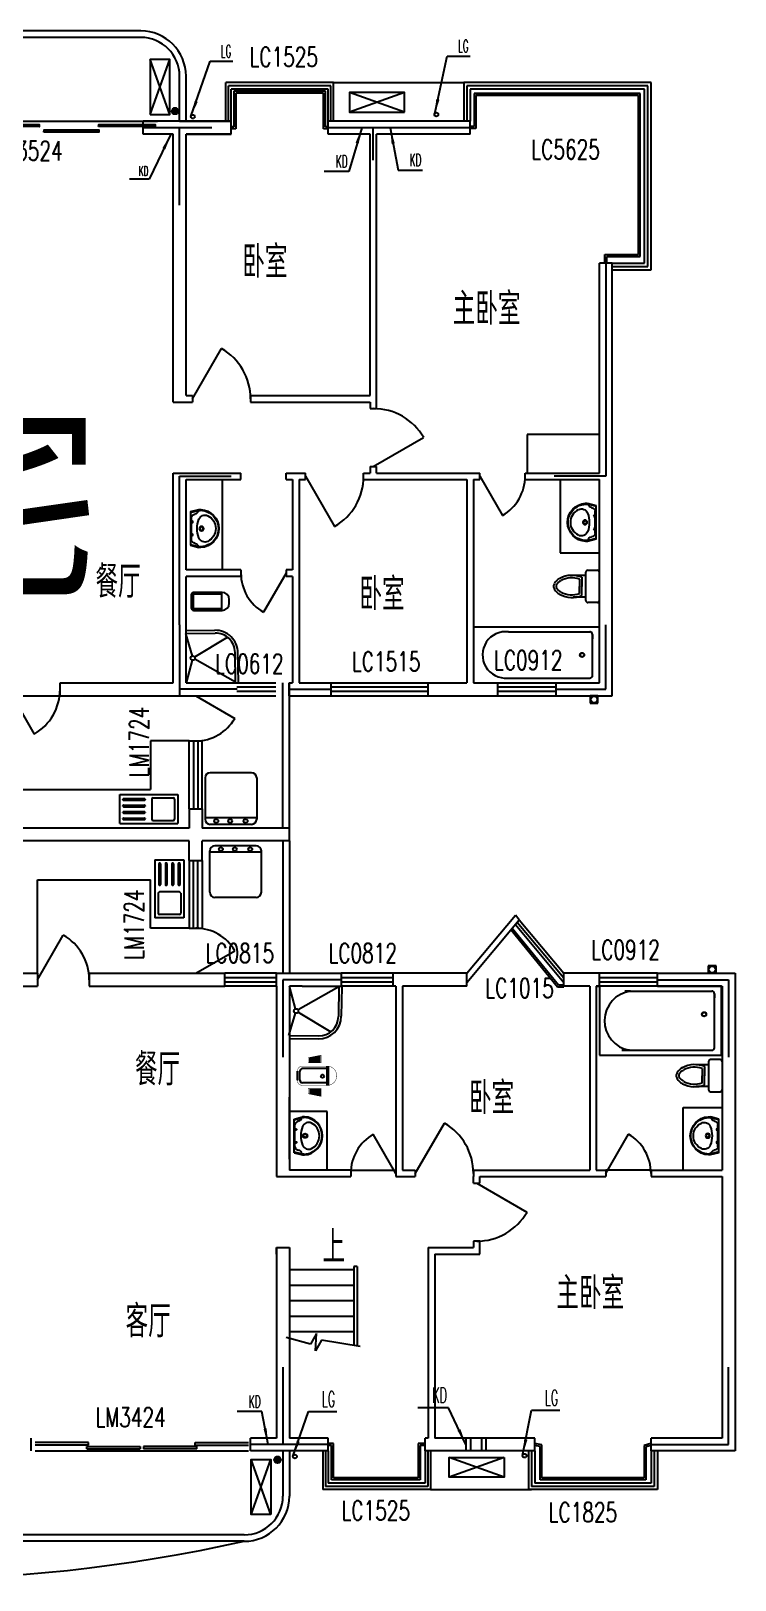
# Model space of a CAD drawing. Header units: millimetres. Extents: x 636 to 27396, y 101 to 24601.
# Drawn here: x 16496 to 27396, y 301 to 24301 of the extents above; entities that cross this region are included whole.
import ezdxf
from ezdxf.enums import TextEntityAlignment as Align

# ---------------------------------------------------------------- set-up
doc = ezdxf.new("R2010")
doc.units = ezdxf.units.MM
for name, color, linetype in [('CC', 3, 'Continuous'), ('COLUMN', 7, 'Continuous'), ('KW', 9, 'Continuous'), ('PUB_TEXT', 7, 'Continuous'), ('PUB_WINDW', 7, 'Continuous'), ('SB', 7, 'Continuous'), ('STAIR', 2, 'Continuous'), ('WALL', 255, 'Continuous'), ('WC', 4, 'Continuous'), ('WINDOW', 2, 'Continuous'), ('WINDOW_TEXT', 7, 'Continuous')]:
    doc.layers.add(name, color=color, linetype=linetype)
doc.styles.add('-宋体', font='SimSun.ttf', dxfattribs={"width": 0.8})
doc.styles.add('_HZTXT', font='txt', dxfattribs={"width": 0.8, "bigfont": 'HZTXT'})
doc.styles.add('_SIMPLEX', font='SIMPLEX', dxfattribs={"width": 0.8})
doc.styles.add('HZ', font='txt', dxfattribs={"width": 0.7, "height": 5, "bigfont": 'hztxt'})
doc.styles.add('SIMPLEX', font='SIMPLEX.SHX')

# ---------------------------------------------------------------- blocks, each defined once
blk = doc.blocks.new('BL_935')
at = {"color": 7}
for p, q in [((-263, 0), (-295, -133)), ((-251, 0), (-279, -125)), ((-263, 0), (257, 0)), ((246, 0), (279, -123)), ((257, 0), (291, -132)), ((-281, -146), (-282, -151)), ((-173, -14), (173, -14)), ((282, -149), (281, -154))]:
    blk.add_line(p, q, dxfattribs=at)
for centre, radius in [((-103, -29), 10), ((0, -172), 34.6), ((0, -172), 26.5), ((97, -29), 10)]:
    blk.add_circle(centre, radius, dxfattribs=at)
for centre, radius, start, end in [((-198, -157), 100, 166.5223, 183.0993), ((-1, -146), 296, 183.0993, 356.6626), ((-1, -153), 282, 179.6028, 359.8252), ((-181, -147), 100, 167.3558, 179.6028), ((-281, -65), 56.7, 273.3951, 353.0979), ((-157, -80), 68.7, 104.0504, 173.0979), ((-110, -226), 100, 110.6157, 206.5651), ((-1, -516), 410, 69.3843, 110.6157), ((108, -226), 100, 333.4349, 69.3843), ((148, -94), 84.1, 15.0007, 72.4152), ((298, -54), 71.1, 195.0007, 253.6679), ((182, -148), 100, 359.8252, 14.9476), ((195, -157), 100, 356.6626, 14.4987), ((-1, -172), 222, 206.5651, 333.4349)]:
    blk.add_arc(centre, radius, start, end, dxfattribs=at)
blk = doc.blocks.new('A$C2403669D')
for p, q in [((17560, 23700), (13760, 23700)), ((17560, 23600), (13760, 23600)), ((18007, 22408), (17706, 23258)), ((17706, 22408), (18007, 23258)), ((18160, 22300), (18160, 23000)), ((18260, 22300), (18260, 23000)), ((18877, 22300), (18877, 22899)), ((20543, 22899), (18877, 22899)), ((20502, 22849), (18918, 22849)), ((18918, 22300), (18918, 22849)), ((20502, 22300), (20502, 22849)), ((20543, 22300), (20543, 22899)), ((20543, 22899), (22560, 22899)), ((20460, 22799), (18960, 22799)), ((18960, 22300), (18960, 22799)), ((19000, 22767), (19000, 22215)), ((20420, 22767), (19000, 22767)), ((19030, 22737), (19030, 22185)), ((20390, 22737), (19030, 22737)), ((20390, 22185), (20390, 22737)), ((20420, 22215), (20420, 22767)), ((20460, 22300), (20460, 22799)), ((21643, 22744), (20792, 22444)), ((21643, 22444), (20792, 22744)), ((22719, 22731), (22719, 22219)), ((25293, 22731), (22719, 22731)), ((22749, 22701), (22749, 22189)), ((25263, 22701), (22749, 22701)), ((25263, 20236), (25263, 22701)), ((25293, 20206), (25293, 22731)), ((18138, 22466), (18039, 22466)), ((18137, 22447), (18040, 22447)), ((18132, 22484), (18046, 22484)), ((18128, 22428), (18049, 22428)), ((18112, 22503), (18065, 22503)), ((18095, 22409), (18082, 22409)), ((14220, 22300), (16020, 22300)), ((16020, 22300), (17820, 22300)), ((19000, 22215), (18959, 22215)), ((19030, 22185), (18959, 22185)), ((20460, 22185), (20390, 22185)), ((20460, 22215), (20420, 22215)), ((22719, 22219), (22660, 22219)), ((22749, 22189), (22660, 22189)), ((24745, 20236), (25263, 20236)), ((24745, 20100), (24745, 20236)), ((24775, 20206), (25293, 20206)), ((24775, 20100), (24775, 20206)), ((18360, 18000), (18810, 18779)), ((21160, 16950), (21939, 17400)), ((23544, 17450), (23544, 16850)), ((24660, 17450), (23544, 17450)), ((24660, 16850), (24660, 17450)), ((23544, 16850), (24660, 16850)), ((18826, 15350), (18826, 16750)), ((20110, 16800), (20560, 16020)), ((22810, 16800), (23160, 16193)), ((24055, 16750), (24055, 15615)), ((24055, 15615), (24660, 15615)), ((19810, 15300), (19460, 14693)), ((24450, 15265), (24254, 15265)), ((24350, 15207), (24350, 15095)), ((24390, 15235), (24390, 15095)), ((24450, 14875), (24450, 15315)), ((24480, 15345), (24630, 15345)), ((24660, 14875), (24660, 15315)), ((18340, 14962), (18340, 14763)), ((18370, 14962), (18370, 14763)), ((18819, 15002), (18380, 15002)), ((18809, 14972), (18380, 14972)), ((18809, 15002), (18809, 14723)), ((18929, 14833), (18929, 14892)), ((24450, 14925), (24254, 14925)), ((24350, 14983), (24350, 15095)), ((24390, 14955), (24390, 15095)), ((18380, 14753), (18809, 14753)), ((18380, 14723), (18819, 14723)), ((24630, 14845), (24480, 14845)), ((22710, 14466), (22710, 13600)), ((22710, 14466), (24660, 14466)), ((24660, 13600), (24660, 14466)), ((23255, 14390), (23288, 14390)), ((23288, 14390), (24513, 14390)), ((23969, 14390), (24513, 14390)), ((24553, 14350), (24553, 14339)), ((24553, 14350), (24553, 14284)), ((24553, 13719), (24553, 14341)), ((24554, 13706), (24554, 13782)), ((24554, 13714), (24554, 13729)), ((15510, 13500), (15910, 12807)), ((19049, 13600), (19649, 13600)), ((19649, 13533), (19049, 13533)), ((19649, 13466), (19049, 13466)), ((19760, 11350), (19760, 13500)), ((19860, 11350), (19860, 13600)), ((20503, 13600), (22003, 13600)), ((22003, 13533), (20503, 13533)), ((22003, 13466), (20503, 13466)), ((22710, 13600), (24660, 13600)), ((23085, 13600), (23985, 13600)), ((23985, 13533), (23085, 13533)), ((23985, 13466), (23085, 13466)), ((23239, 13674), (23258, 13674)), ((23258, 13674), (24470, 13674)), ((24470, 13674), (24514, 13674)), ((15510, 13400), (16310, 13400)), ((18410, 13400), (19016, 13050)), ((19049, 13400), (19649, 13400)), ((20503, 13400), (22003, 13400)), ((23085, 13400), (23985, 13400)), ((24516, 13400), (24516, 13283)), ((24638, 13400), (24516, 13400)), ((24516, 13283), (24638, 13283)), ((24638, 13283), (24638, 13400)), ((18310, 12700), (17710, 12700)), ((17710, 12700), (17710, 11950)), ((18310, 11650), (18310, 12700)), ((18377, 12700), (18377, 11650)), ((18443, 12700), (18443, 11650)), ((18510, 11650), (18510, 12700)), ((15360, 11950), (17710, 11950)), ((19760, 11150), (19760, 9100)), ((19860, 11150), (19860, 9100)), ((18310, 10850), (18310, 9800)), ((18377, 9800), (18377, 10850)), ((18443, 9800), (18443, 10850)), ((18510, 10850), (18510, 9800)), ((15960, 9100), (15960, 10550)), ((15960, 10550), (17710, 10550)), ((17710, 9800), (17710, 10550)), ((22610, 9100), (23360, 10000)), ((22610, 8958), (23419, 9929)), ((23419, 9929), (23360, 10000)), ((23360, 9858), (24110, 8958)), ((23389, 9894), (24110, 9029)), ((23419, 9929), (24110, 9100)), ((15960, 9000), (16360, 9692)), ((15960, 9000), (16360, 9692)), ((18310, 9800), (17710, 9800)), ((24011, 8885), (23287, 9775)), ((24025, 8915), (23310, 9794)), ((18410, 9100), (19016, 9450)), ((26345, 9216), (26345, 9100)), ((26466, 9216), (26345, 9216)), ((26466, 9100), (26466, 9216)), ((19660, 9100), (18860, 9100)), ((18860, 9033), (19660, 9033)), ((18860, 8966), (19660, 8966)), ((19660, 8900), (18860, 8900)), ((21460, 9100), (20660, 9100)), ((20660, 9033), (21460, 9033)), ((20660, 8966), (21460, 8966)), ((21460, 8900), (20660, 8900)), ((24110, 8885), (24011, 8885)), ((24110, 8915), (24025, 8915)), ((26549, 8900), (24610, 8900)), ((25560, 9100), (24660, 9100)), ((24660, 9033), (25560, 9033)), ((24660, 8966), (25560, 8966)), ((24660, 8900), (24660, 7833)), ((25560, 8900), (24660, 8900)), ((26345, 9100), (26466, 9100)), ((26549, 7833), (26549, 8900)), ((25143, 8824), (25052, 8824)), ((25052, 8824), (26402, 8824)), ((25558, 8824), (26402, 8824)), ((26442, 8784), (26442, 8772)), ((26442, 8784), (26442, 8718)), ((26442, 8153), (26442, 8775)), ((26442, 7939), (26442, 8215)), ((26442, 7947), (26442, 8162)), ((24660, 7833), (26549, 7833)), ((25128, 7907), (25008, 7907)), ((25008, 7907), (26359, 7907)), ((26350, 7684), (26154, 7684)), ((26350, 7734), (26350, 7294)), ((26359, 7907), (26402, 7907)), ((26530, 7764), (26380, 7764)), ((26560, 7734), (26560, 7294)), ((26250, 7626), (26250, 7514)), ((26250, 7402), (26250, 7514)), ((26290, 7654), (26290, 7514)), ((26290, 7374), (26290, 7514)), ((26350, 7344), (26154, 7344)), ((26380, 7264), (26530, 7264)), ((20447, 6960), (19860, 6960)), ((20447, 6050), (20447, 6960)), ((25955, 7020), (26560, 7020)), ((25955, 6050), (25955, 7020)), ((21810, 6000), (22260, 6779)), ((21510, 6000), (21160, 6606)), ((24760, 6000), (25110, 6606)), ((20810, 6050), (21510, 6050)), ((25460, 6050), (24760, 6050)), ((22760, 5850), (23539, 5400)), ((16750, 1830), (15925, 1830)), ((16750, 1790), (15925, 1790)), ((15925, 1700), (19225, 1700)), ((16723, 1771), (17548, 1771)), ((16723, 1731), (16723, 1771)), ((16723, 1731), (17548, 1731)), ((16750, 1790), (16750, 1830)), ((17548, 1771), (17548, 1731)), ((18428, 1771), (17603, 1771)), ((17603, 1771), (17603, 1731)), ((18428, 1731), (17603, 1731)), ((18400, 1830), (19225, 1830)), ((18400, 1790), (18400, 1830)), ((18400, 1790), (19225, 1790)), ((18428, 1731), (18428, 1771)), ((19760, 1700), (19760, 1000)), ((19860, 1700), (19860, 1000)), ((20377, 1700), (20377, 1100)), ((20418, 1700), (20418, 1150)), ((20542, 1815), (20460, 1815)), ((20512, 1785), (20460, 1785)), ((20460, 1700), (20460, 1200)), ((20512, 1252), (20512, 1785)), ((20542, 1282), (20542, 1815)), ((21853, 1815), (21853, 1282)), ((21960, 1815), (21853, 1815)), ((21883, 1785), (21883, 1252)), ((21960, 1785), (21883, 1785)), ((21960, 1700), (21960, 1200)), ((22002, 1700), (22002, 1150)), ((22043, 1700), (22043, 1100)), ((22593, 1900), (22593, 1700)), ((22663, 1900), (22663, 1700)), ((22833, 1900), (22833, 1700)), ((22903, 1900), (22903, 1700)), ((23560, 1700), (23560, 1100)), ((23610, 1700), (23610, 1150)), ((23741, 1771), (23658, 1785)), ((23660, 1700), (23660, 1200)), ((23771, 1796), (23662, 1814)), ((23741, 1252), (23741, 1771)), ((23771, 1282), (23771, 1796)), ((25456, 1814), (25351, 1786)), ((25351, 1786), (25351, 1282)), ((25464, 1785), (25381, 1763)), ((25381, 1763), (25381, 1252)), ((25460, 1700), (25460, 1200)), ((25510, 1700), (25510, 1150)), ((25560, 1700), (25560, 1100)), ((19271, 717), (19571, 1568)), ((19571, 717), (19271, 1568)), ((19726, 1570), (19627, 1570)), ((19725, 1551), (19628, 1551)), ((19719, 1589), (19633, 1589)), ((19716, 1532), (19637, 1532)), ((19700, 1607), (19653, 1607)), ((19683, 1514), (19669, 1514)), ((23186, 1295), (22335, 1596)), ((23186, 1596), (22335, 1295)), ((21883, 1252), (20512, 1252)), ((21853, 1282), (20542, 1282)), ((25381, 1252), (23741, 1252)), ((25351, 1282), (23771, 1282)), ((22043, 1100), (20377, 1100)), ((22002, 1150), (20418, 1150)), ((21960, 1200), (20460, 1200)), ((22043, 1100), (23610, 1100)), ((25560, 1100), (23560, 1100)), ((25510, 1150), (23610, 1150)), ((25460, 1200), (23660, 1200)), ((19160, 400), (15060, 400)), ((19160, 300), (15060, 300))]:
    blk.add_line(p, q)
for points in [[(17706, 22408), (18007, 22408), (18007, 23258), (17706, 23258)], [(21643, 22444), (21643, 22744), (20792, 22744), (20792, 22444)], [(15104, 22220), (15110, 22253), (15984, 22253), (15984, 22216)], [(16059, 22134), (16065, 22167), (16908, 22167), (16908, 22130)], [(16904, 22220), (16910, 22253), (17784, 22253), (17784, 22216)], [(19571, 717), (19271, 717), (19271, 1568), (19571, 1568)], [(23186, 1596), (23186, 1295), (22335, 1295), (22335, 1596)]]:
    blk.add_lwpolyline(points, close=True)
for centre, radius in [((18089, 22459), 50), ((18365, 22373), 30), ((22135, 22406), 30), ((24393, 14033), 33.3), ((24393, 14033), 30.7), ((24578, 13342), 50), ((26407, 9158), 50), ((26282, 8466), 33.3), ((26282, 8466), 30.7), ((19676, 1563), 50), ((19946, 1613), 30), ((23502, 1626), 30)]:
    blk.add_circle(centre, radius)
for centre, radius, start, end in [((17560, 23000), 700, 0, 90), ((17560, 23000), 600, 0, 90), ((18360, 18000), 900, 0, 60), ((21160, 16950), 900, 30, 90), ((20110, 16800), 900, 300, 0), ((22810, 16800), 700, 300, 0), ((19810, 15300), 700, 180, 240), ((24082, 15083), 133, 153.8281, 174.9695), ((24127, 15045), 191, 114.2933, 149.2371), ((24082, 15083), 92.8, 153.8281, 174.9695), ((24127, 15045), 151, 114.2933, 149.2371), ((24237, 14865), 401, 67.5464, 118.0239), ((24237, 14865), 361, 71.7383, 118.0239), ((24480, 15315), 30, 90, 180), ((24630, 15315), 30, 0, 90), ((18380, 14962), 40, 90, 180), ((18380, 14962), 10, 90, 180), ((18819, 14892), 110, 0, 90), ((24082, 15107), 133, 185.0305, 206.1719), ((24127, 15146), 191, 210.7629, 245.7067), ((24082, 15107), 92.8, 185.0305, 206.1719), ((24127, 15146), 151, 210.7629, 245.7067), ((24237, 15325), 401, 241.9761, 292.4536), ((24237, 15325), 361, 241.9761, 288.2617), ((18380, 14763), 40, 180, 270), ((18380, 14763), 10, 180, 270), ((18819, 14833), 110, 270, 0), ((24480, 14875), 30, 180, 270), ((24630, 14875), 30, 270, 0), ((23211, 14033), 360, 83.1042, 274.4074), ((24513, 14350), 40, 0, 90), ((24513, 14350), 40, 79.824, 90), ((24514, 13714), 40, 270, 0), ((24513, 13719), 40, 350.4293, 0), ((15510, 13500), 800, 300, 0), ((18410, 13400), 700, 270, 330), ((15960, 9000), 800, 0, 60), ((15960, 9000), 800, 0, 60), ((18410, 9100), 700, 30, 90), ((25203, 8364), 463, 97.4391, 260.6155), ((26402, 8784), 40, 0, 90), ((26402, 8784), 40, 79.824, 90), ((26402, 7947), 40, 270, 0), ((-11843, 8153), 38285, 359.691, 0.0003), ((26137, 7284), 401, 67.5464, 118.0239), ((26380, 7734), 30, 90, 180), ((26530, 7734), 30, 0, 90), ((25982, 7502), 133, 153.8281, 174.9695), ((25982, 7526), 133, 185.0305, 206.1719), ((26027, 7464), 191, 114.2933, 149.2371), ((26027, 7565), 191, 210.7629, 245.7067), ((25982, 7502), 92.8, 153.8281, 174.9695), ((25982, 7526), 92.8, 185.0305, 206.1719), ((26027, 7464), 151, 114.2933, 149.2371), ((26027, 7565), 151, 210.7629, 245.7067), ((26137, 7284), 361, 71.7383, 118.0239), ((26137, 7744), 401, 241.9761, 292.4536), ((26137, 7744), 361, 241.9761, 288.2617), ((26380, 7294), 30, 180, 270), ((26530, 7294), 30, 270, 0), ((21810, 6000), 900, 0, 60), ((21510, 6000), 700, 120, 180), ((24760, 6000), 700, 0, 60), ((22760, 5850), 900, 270, 330), ((19160, 1000), 700, 270, 0), ((19160, 1000), 600, 270, 0), ((13660, 25208), 25508, 257.5483, 282.4517)]:
    blk.add_arc(centre, radius, start, end)
for points in [[(18335, 22373), (18394, 22617), (18441, 22601)], [(22106, 22397), (22135, 22647), (22184, 22636)], [(18026, 22100), (17939, 21864), (17894, 21886)], [(20981, 22200), (20933, 21953), (20885, 21967)], [(21422, 22200), (21492, 21958), (21443, 21949)], [(19530, 1800), (19459, 2041), (19508, 2050)], [(22593, 1800), (22463, 2015), (22509, 2036)], [(19916, 1613), (19974, 1857), (20021, 1841)], [(23472, 1631), (23496, 1881), (23545, 1872)]]:
    blk.add_solid(points)
at = {"layer": 'COLUMN'}
for p, q in [((18660, 22200), (17598, 22200)), ((18160, 21000), (18160, 22200)), ((22660, 22200), (20460, 22200)), ((21160, 21700), (21160, 22200)), ((24760, 20100), (24760, 16800)), ((18160, 16800), (18960, 16800)), ((18160, 14500), (18160, 16800)), ((24760, 16800), (23960, 16800)), ((18160, 14500), (18160, 13400)), ((24760, 13500), (24760, 14500)), ((19051, 13500), (18160, 13500)), ((19760, 13200), (19760, 13600)), ((19858, 13500), (20503, 13500)), ((23985, 13500), (24760, 13500)), ((19760, 9000), (19760, 7800)), ((20660, 9000), (19760, 9000)), ((25560, 9000), (26660, 9000)), ((26660, 9000), (26660, 7800)), ((19760, 3000), (19760, 1800)), ((26660, 1800), (26660, 3000)), ((20460, 1800), (19260, 1800)), ((25460, 1800), (26660, 1800))]:
    blk.add_line(p, q, dxfattribs=at)
at = {"layer": 'KW'}
for p, q in [((18250, 14410), (18705, 14415)), ((18250, 14365), (18711, 14370)), ((18250, 14365), (18356, 14016)), ((18394, 14001), (18902, 14306)), ((18356, 13951), (18260, 13600)), ((19025, 13609), (18395, 13967)), ((19025, 13609), (19019, 14071)), ((19070, 13610), (19064, 14066)), ((19956, 8548), (19860, 8900)), ((20625, 8890), (19995, 8532)), ((20625, 8890), (20619, 8429)), ((20670, 8889), (20664, 8434)), ((19850, 8135), (19956, 8483)), ((19994, 8498), (20502, 8193)), ((19850, 8135), (20311, 8129)), ((19850, 8090), (20305, 8084))]:
    blk.add_line(p, q, dxfattribs=at)
for centre in [(18365, 13984), (19965, 8516)]:
    blk.add_circle(centre, 33.7, dxfattribs=at)
for centre, radius, start, end in [((18710, 14061), 354, 0.7339, 90.7339), ((18715, 14067), 304, 0.7339, 90.7339), ((20310, 8438), 354, 269.2661, 359.2661), ((20315, 8433), 304, 269.2661, 359.2661)]:
    blk.add_arc(centre, radius, start, end, dxfattribs=at)
at = {"layer": 'PUB_TEXT'}
for p, q in [((22106, 22397), (22305, 23310)), ((22305, 23310), (22658, 23310)), ((18335, 22373), (18632, 23230)), ((18632, 23230), (18985, 23230)), ((18026, 22100), (17689, 21405)), ((20981, 22200), (20780, 21525)), ((21422, 22200), (21543, 21545)), ((17689, 21405), (17385, 21405)), ((20780, 21525), (20400, 21525)), ((21543, 21545), (21923, 21545)), ((19434, 2309), (19054, 2309)), ((19530, 1800), (19434, 2309)), ((19916, 1613), (20157, 2309)), ((20157, 2309), (20597, 2309)), ((22324, 2369), (21849, 2369)), ((22593, 1800), (22324, 2369)), ((23472, 1631), (23609, 2329)), ((23609, 2329), (24050, 2329))]:
    blk.add_line(p, q, dxfattribs=at)
at = {"layer": 'SB'}
for p, q in [((17233, 11869), (18133, 11869)), ((17233, 11419), (17233, 11869)), ((17283, 11791), (17283, 11796)), ((17293, 11806), (17616, 11806)), ((17293, 11781), (17616, 11781)), ((17626, 11796), (17626, 11791)), ((17731, 11799), (17731, 11489)), ((17751, 11819), (18061, 11819)), ((18081, 11799), (18081, 11489)), ((18133, 11869), (18133, 11419)), ((17283, 11691), (17283, 11696)), ((17283, 11591), (17283, 11596)), ((17293, 11706), (17616, 11706)), ((17293, 11681), (17616, 11681)), ((17293, 11606), (17616, 11606)), ((17293, 11581), (17616, 11581)), ((17626, 11696), (17626, 11691)), ((17626, 11596), (17626, 11591)), ((17233, 11419), (18133, 11419)), ((17283, 11491), (17283, 11496)), ((17293, 11506), (17616, 11506)), ((17293, 11481), (17616, 11481)), ((17626, 11496), (17626, 11491)), ((17751, 11469), (18061, 11469)), ((17777, 10858), (17777, 9958)), ((17777, 10858), (18227, 10858)), ((17850, 10808), (17855, 10808)), ((17950, 10808), (17955, 10808)), ((18050, 10808), (18055, 10808)), ((18150, 10808), (18155, 10808)), ((18227, 10858), (18227, 9958)), ((17840, 10798), (17840, 10475)), ((17865, 10798), (17865, 10475)), ((17940, 10798), (17940, 10475)), ((17965, 10798), (17965, 10475)), ((18040, 10798), (18040, 10475)), ((18065, 10798), (18065, 10475)), ((18140, 10798), (18140, 10475)), ((18165, 10798), (18165, 10475)), ((17827, 10340), (17827, 10030)), ((18157, 10360), (17847, 10360)), ((17855, 10465), (17850, 10465)), ((17955, 10465), (17950, 10465)), ((18055, 10465), (18050, 10465)), ((18155, 10465), (18150, 10465)), ((18177, 10340), (18177, 10030)), ((18227, 9958), (17777, 9958)), ((18157, 10010), (17847, 10010))]:
    blk.add_line(p, q, dxfattribs=at)
for centre, radius, start, end in [((17293, 11796), 10, 90, 180), ((17293, 11791), 10, 180, 270), ((17616, 11796), 10, 0, 90), ((17616, 11791), 10, 270, 0), ((17751, 11799), 20, 90, 180), ((18061, 11799), 20, 0, 90), ((17293, 11696), 10, 90, 180), ((17293, 11691), 10, 180, 270), ((17293, 11596), 10, 90, 180), ((17293, 11591), 10, 180, 270), ((17616, 11696), 10, 0, 90), ((17616, 11691), 10, 270, 0), ((17616, 11596), 10, 0, 90), ((17616, 11591), 10, 270, 0), ((17293, 11496), 10, 90, 180), ((17293, 11491), 10, 180, 270), ((17616, 11496), 10, 0, 90), ((17616, 11491), 10, 270, 0), ((17751, 11489), 20, 180, 270), ((18061, 11489), 20, 270, 0), ((17850, 10798), 10, 90, 180), ((17855, 10798), 10, 0, 90), ((17950, 10798), 10, 90, 180), ((17955, 10798), 10, 0, 90), ((18050, 10798), 10, 90, 180), ((18055, 10798), 10, 0, 90), ((18150, 10798), 10, 90, 180), ((18155, 10798), 10, 0, 90), ((17847, 10340), 20, 90, 180), ((17850, 10475), 10, 180, 270), ((17855, 10475), 10, 270, 0), ((17950, 10475), 10, 180, 270), ((17955, 10475), 10, 270, 0), ((18050, 10475), 10, 180, 270), ((18055, 10475), 10, 270, 0), ((18150, 10475), 10, 180, 270), ((18155, 10475), 10, 270, 0), ((18157, 10340), 20, 0, 90), ((17847, 10030), 20, 180, 270), ((18157, 10030), 20, 270, 0)]:
    blk.add_arc(centre, radius, start, end, dxfattribs=at)
at = {"layer": 'STAIR'}
for p, q in [((19860, 6220), (19860, 7182)), ((19860, 4510), (20860, 4510)), ((20910, 4560), (20860, 4560)), ((20860, 4560), (20860, 3347)), ((20910, 4560), (20910, 3333)), ((19860, 4270), (20860, 4270)), ((19860, 4030), (20860, 4030)), ((19860, 3790), (20860, 3790)), ((20188, 3356), (19812, 3457)), ((19860, 3550), (20860, 3550)), ((20282, 3517), (20188, 3356)), ((20263, 3253), (20282, 3517)), ((20358, 3414), (20263, 3253)), ((20958, 3320), (20358, 3414))]:
    blk.add_line(p, q, dxfattribs=at)
at = {"layer": 'WALL'}
for p, q in [((18960, 22300), (17598, 22300)), ((17598, 22100), (17598, 22300)), ((18060, 22100), (17598, 22100)), ((18160, 22300), (18026, 22300)), ((18160, 22300), (18026, 22300)), ((18160, 22300), (18026, 22300)), ((18060, 22100), (18026, 22100)), ((18060, 17950), (18060, 22100)), ((18160, 22300), (18959, 22300)), ((18960, 22100), (18260, 22100)), ((18260, 22100), (18959, 22100)), ((18260, 18050), (18260, 22100)), ((18959, 22100), (18959, 22300)), ((18959, 22100), (18959, 22300)), ((18960, 22100), (18960, 22300)), ((22660, 22300), (20460, 22300)), ((20460, 22100), (20460, 22300)), ((21110, 22100), (20460, 22100)), ((21110, 18050), (21110, 22100)), ((22660, 22100), (21210, 22100)), ((21210, 17850), (21210, 22100)), ((22660, 22100), (22660, 22300)), ((24660, 16850), (24660, 20100)), ((24860, 20100), (24660, 20100)), ((24860, 13400), (24860, 20100)), ((18260, 18050), (18360, 18050)), ((18360, 18050), (18360, 17950)), ((19260, 18050), (19260, 17950)), ((19260, 18050), (21110, 18050)), ((18060, 17950), (18360, 17950)), ((19260, 17950), (21110, 17950)), ((21110, 17950), (21110, 17850)), ((21110, 17850), (21210, 17850)), ((18060, 16850), (19110, 16850)), ((18060, 13600), (18060, 16850)), ((19110, 16750), (19110, 16850)), ((19810, 16750), (19810, 16850)), ((19810, 16850), (20110, 16850)), ((20110, 16750), (20110, 16850)), ((21010, 16750), (21010, 16850)), ((21010, 16850), (21110, 16850)), ((21110, 16950), (21210, 16950)), ((21110, 16950), (21110, 16850)), ((21210, 16850), (21210, 16950)), ((21210, 16850), (22810, 16850)), ((22810, 16750), (22810, 16850)), ((23510, 16750), (23510, 16850)), ((23510, 16850), (24660, 16850)), ((18260, 15350), (18260, 16750)), ((18260, 16750), (19110, 16750)), ((19810, 16750), (19910, 16750)), ((19910, 16750), (19910, 15350)), ((20010, 16750), (20110, 16750)), ((20010, 16750), (20010, 13600)), ((21010, 16750), (22610, 16750)), ((22610, 16750), (22610, 13600)), ((22710, 16750), (22810, 16750)), ((22710, 16750), (22710, 13600)), ((23510, 16750), (24660, 16750)), ((24660, 13600), (24660, 16750)), ((19110, 15350), (18260, 15350)), ((19110, 15250), (18260, 15250)), ((18260, 13600), (18260, 15250)), ((19110, 15350), (19110, 15250)), ((19810, 15350), (19810, 15250)), ((19910, 15350), (19810, 15350)), ((19910, 15250), (19810, 15250)), ((19910, 15250), (19910, 13600)), ((16310, 13400), (16310, 13600)), ((16310, 13600), (18060, 13600)), ((18260, 13600), (19049, 13600)), ((18610, 13600), (19050, 13600)), ((19858, 13600), (19858, 13400)), ((19858, 13600), (19858, 13400)), ((19858, 13600), (19910, 13600)), ((19859, 13400), (19859, 13600)), ((19859, 13400), (19859, 13600)), ((20010, 13600), (20503, 13600)), ((20503, 13600), (20503, 13400)), ((22003, 13600), (22003, 13400)), ((22003, 13600), (22610, 13600)), ((22710, 13600), (23085, 13600)), ((23085, 13600), (23085, 13400)), ((23985, 13600), (23985, 13400)), ((23985, 13600), (24660, 13600)), ((16310, 13400), (19049, 13400)), ((19858, 13400), (20503, 13400)), ((22003, 13400), (23085, 13400)), ((23985, 13400), (24860, 13400)), ((18310, 11650), (18310, 11350)), ((18310, 11650), (18510, 11650)), ((18510, 11650), (18510, 11350)), ((18310, 11350), (15360, 11350)), ((19860, 11350), (18510, 11350)), ((19860, 11150), (19860, 11350)), ((18310, 11150), (15360, 11150)), ((18310, 10850), (18310, 11150)), ((18510, 10850), (18510, 11150)), ((19860, 11150), (18510, 11150)), ((18310, 10850), (18510, 10850)), ((14943, 9100), (15960, 9100)), ((15060, 8900), (15960, 8900)), ((15960, 9100), (15960, 8900)), ((16760, 9100), (16760, 8900)), ((16760, 9100), (18860, 9100)), ((16760, 8900), (18860, 8900)), ((18860, 8900), (18860, 9100)), ((19660, 9100), (20660, 9100)), ((19660, 8900), (19660, 9100)), ((19660, 8900), (19660, 5950)), ((20060, 8900), (19860, 8900)), ((19860, 8900), (19860, 6050)), ((20060, 8900), (20660, 8900)), ((20260, 9100), (20460, 9100)), ((20460, 9100), (20460, 9100)), ((20660, 9100), (20660, 8900)), ((21460, 9100), (21460, 8900)), ((22610, 9100), (21460, 9100)), ((21510, 8900), (21460, 8900)), ((21510, 8900), (21510, 5950)), ((22610, 8900), (21610, 8900)), ((21610, 8900), (21610, 6050)), ((22610, 8900), (22610, 9100)), ((24660, 9100), (24110, 9100)), ((24110, 8900), (24110, 9100)), ((24510, 8900), (24110, 8900)), ((24510, 8900), (24510, 6050)), ((24610, 8900), (24610, 6050)), ((24610, 8900), (24660, 8900)), ((24660, 8900), (24660, 9100)), ((24660, 8900), (24660, 8900)), ((25560, 8900), (25560, 9100)), ((25560, 9100), (26760, 9100)), ((25560, 8900), (26560, 8900)), ((26560, 8900), (26560, 6050)), ((26760, 9100), (26760, 1700)), ((20810, 6050), (19860, 6050)), ((20810, 6050), (20810, 5950)), ((21610, 6050), (21810, 6050)), ((21810, 6050), (21810, 5950)), ((22710, 6050), (22710, 5950)), ((22710, 6050), (24510, 6050)), ((24610, 6050), (24760, 6050)), ((24760, 6050), (24760, 5950)), ((25460, 6050), (25460, 5950)), ((25460, 6050), (26560, 6050)), ((19660, 5950), (20810, 5950)), ((19660, 5950), (19860, 5950)), ((21510, 5950), (21810, 5950)), ((22710, 5850), (22710, 5950)), ((22710, 5850), (22810, 5850)), ((22810, 5850), (22810, 5950)), ((22810, 5950), (24760, 5950)), ((25460, 5950), (26560, 5950)), ((26560, 5950), (26560, 1900)), ((19660, 4750), (19660, 4850)), ((19660, 4750), (19660, 4850)), ((19660, 4750), (19660, 4850)), ((19660, 4850), (19660, 4850)), ((19660, 4850), (19660, 4850)), ((19660, 4850), (19860, 4850)), ((19660, 4850), (19660, 1900)), ((19860, 4850), (19860, 1900)), ((22010, 4850), (22010, 1900)), ((22010, 4850), (22710, 4850)), ((22710, 4950), (22710, 4850)), ((22810, 4950), (22710, 4950)), ((22810, 4950), (22710, 4950)), ((22710, 4950), (22710, 4850)), ((22810, 4750), (22810, 4950)), ((22810, 4850), (22810, 4950)), ((22110, 4750), (22110, 1900)), ((22110, 4750), (22810, 4750)), ((15860, 1700), (15860, 1900)), ((19260, 1700), (19260, 1900)), ((19260, 1700), (19260, 1900)), ((19660, 1900), (19260, 1900)), ((20460, 1700), (19260, 1700)), ((20460, 1900), (19860, 1900)), ((20460, 1700), (20460, 1900)), ((20460, 1700), (20460, 1900)), ((20460, 1700), (20460, 1900)), ((22010, 1900), (21960, 1900)), ((21960, 1700), (21960, 1900)), ((23660, 1700), (21960, 1700)), ((23660, 1900), (22110, 1900)), ((23660, 1700), (23660, 1900)), ((25460, 1700), (25460, 1900)), ((25460, 1700), (25460, 1900)), ((25460, 1700), (25460, 1900)), ((26560, 1900), (25460, 1900)), ((26760, 1700), (25460, 1700))]:
    blk.add_line(p, q, dxfattribs=at)
at = {"layer": 'WALL', "color": 7}
for p, q in [((18310, 12700), (18510, 12700)), ((18310, 12700), (18510, 12700)), ((18310, 9800), (18510, 9800)), ((18310, 9800), (18510, 9800))]:
    blk.add_line(p, q, dxfattribs=at)
at = {"layer": 'WC'}
for p, q in [((18554, 12128), (18554, 11488)), ((19274, 12208), (18634, 12208)), ((19354, 12128), (19354, 11488)), ((19354, 11508), (18554, 11508)), ((19274, 11408), (18634, 11408)), ((19346, 11075), (18706, 11075)), ((18626, 10355), (18626, 10995)), ((19426, 10975), (18626, 10975)), ((19426, 10355), (19426, 10995)), ((19346, 10275), (18706, 10275)), ((20182, 7712), (20182, 7798)), ((20202, 7712), (20202, 7802)), ((20232, 7712), (20232, 7808)), ((20252, 7712), (20252, 7812)), ((20282, 7712), (20282, 7818)), ((20302, 7712), (20302, 7822)), ((20332, 7712), (20332, 7828)), ((19983, 7583), (19983, 7443)), ((20023, 7443), (20023, 7583)), ((20443, 7623), (20063, 7623)), ((20443, 7363), (20443, 7663)), ((20463, 7661), (20463, 7364)), ((20443, 7403), (20063, 7403)), ((20182, 7313), (20182, 7227)), ((20202, 7313), (20202, 7223)), ((20232, 7313), (20232, 7217)), ((20252, 7313), (20252, 7213)), ((20282, 7313), (20282, 7207)), ((20302, 7313), (20302, 7203)), ((20332, 7313), (20332, 7197))]:
    blk.add_line(p, q, dxfattribs=at)
at = {"layer": 'WC', "const_width": 6}
for points in [[(20152, 7712), (20352, 7712), (20352, 7832), (20152, 7792)], [(20152, 7313), (20352, 7313), (20352, 7193), (20152, 7233)]]:
    blk.add_lwpolyline(points, close=True, dxfattribs=at)
blk.add_lwpolyline([(20443, 7363, 1), (20443, 7663), (20063, 7663, 0.414214), (19983, 7583), (19983, 7443, 0.414214), (20063, 7363)], format="xyb", close=True, dxfattribs=at)
at = {"layer": 'WC'}
for centre, radius in [((18728, 11460), 30), ((18944, 11460), 30), ((19182, 11460), 30), ((18800, 11023), 30), ((19016, 11023), 30), ((19254, 11023), 30), ((20373, 7505), 25)]:
    blk.add_circle(centre, radius, dxfattribs=at)
for centre, radius, start, end in [((18634, 12128), 80, 90, 180), ((19274, 12128), 80, 0, 90), ((18634, 11488), 80, 180, 270), ((19274, 11488), 80, 270, 0), ((18706, 10995), 80, 90, 180), ((19346, 10995), 80, 0, 90), ((18706, 10355), 80, 180, 270), ((19346, 10355), 80, 270, 0), ((20063, 7583), 40, 90, 180), ((20063, 7443), 40, 180, 270)]:
    blk.add_arc(centre, radius, start, end, dxfattribs=at)
at = {"layer": 'WINDOW'}
for p, q in [((22560, 22899), (22560, 22300)), ((25460, 22899), (22560, 22899)), ((22610, 22849), (22610, 22300)), ((25410, 22849), (22610, 22849)), ((25410, 20050), (25410, 22849)), ((25460, 20000), (25460, 22899)), ((22660, 22799), (22660, 22300)), ((25360, 22799), (22660, 22799)), ((25360, 20100), (25360, 22799)), ((24860, 20100), (25360, 20100)), ((24860, 20050), (25410, 20050)), ((24860, 20000), (25460, 20000))]:
    blk.add_line(p, q, dxfattribs=at)
at = {"layer": 'WC', "extrusion": (0, 0, -1), "zscale": -1}
for p, rotation in [((-24610, 16087), 90), ((-18327, 15990), 270), ((-26510, 6583), 90)]:
    blk.add_blockref('BL_935', p, dxfattribs=dict(at, rotation=rotation))
at = {"layer": 'WC', "rotation": 90}
blk.add_blockref('BL_935', (19932, 6583), dxfattribs=at)
at = {"style": 'HZ', "width": 0.7}
blk.add_text('上', height=500, dxfattribs=at).set_placement((20371, 4610))
at = {"style": 'SIMPLEX', "text_generation_flag": 4, "flags": 9}
for width, p in [(3, (19349, 13200)), (7.5, (21253, 13200)), (4.5, (23535, 13200))]:
    blk.add_attdef('A', text='', height=200, dxfattribs=dict(at, width=width)).set_placement(p, align=Align.MIDDLE)
at = {"style": 'SIMPLEX', "width": 4.5, "flags": 9}
blk.add_attdef('A', text='', height=200, dxfattribs=at).set_placement((2210, 9300), align=Align.MIDDLE)
at = {"style": 'SIMPLEX', "text_generation_flag": 4, "flags": 9}
for width, p in [(4, (19260, 9300)), (4, (21060, 9300)), (4.5, (25110, 9300)), (7.5, (13660, 2100))]:
    blk.add_attdef('A', text='', height=200, rotation=180, dxfattribs=dict(at, width=width)).set_placement(p, align=Align.MIDDLE)
at = {"layer": 'CC', "style": 'HZ', "width": 0.7}
for s, p in [('LC1525', (19242, 23147)), ('LM3524', (15260, 21695)), ('LC5625', (23606, 21715)), ('LC0612', (18709, 13747)), ('LC1515', (20828, 13781)), ('LC0912', (23027, 13802)), ('LC0912', (24535, 9314)), ('LC0815', (18562, 9263)), ('LC0812', (20464, 9263)), ('LC1015', (22893, 8722)), ('LM3424', (16857, 2071)), ('LC1525', (20667, 626)), ('LC1825', (23874, 599))]:
    blk.add_text(s, height=300, dxfattribs=at).set_placement(p)
for p in [(17686, 12141), (17605, 9310)]:
    blk.add_text('LM1724', height=300, rotation=90, dxfattribs=at).set_placement(p)
at = {"layer": 'PUB_TEXT'}
for s, height, style, width, p in [('LG', 192, '_SIMPLEX', 0.525, (22471, 23370)), ('LG', 192, '_SIMPLEX', 0.525, (18798, 23290)), ('KD', 153.6, '_SIMPLEX', 0.525, (17528, 21453)), ('KD', 192, '_SIMPLEX', 0.525, (20578, 21585)), ('KD', 192, '_SIMPLEX', 0.525, (21721, 21605)), ('卧室', 500, '_HZTXT', 0.7, (19131, 19872)), ('主卧室', 500, '_HZTXT', 0.7, (22388, 19144)), ('餐厅', 500, '_HZTXT', 0.7, (16858, 14916)), ('卧室', 500, '_HZTXT', 0.7, (20946, 14724)), ('餐厅', 500, '_HZTXT', 0.7, (17469, 7361)), ('卧室', 500, '_HZTXT', 0.7, (22640, 6918)), ('主卧室', 500, '_HZTXT', 0.7, (23993, 3893)), ('客厅', 500, '_HZTXT', 0.7, (17324, 3458)), ('KD', 240, '_SIMPLEX', 0.525, (22072, 2444)), ('LG', 240, '_SIMPLEX', 0.525, (23816, 2404)), ('KD', 192, '_SIMPLEX', 0.525, (19232, 2369)), ('LG', 240, '_SIMPLEX', 0.525, (20363, 2384))]:
    blk.add_text(s, height=height, dxfattribs=dict(at, style=style, width=width)).set_placement(p)
at = {"layer": 'WINDOW_TEXT', "style": 'SIMPLEX', "text_generation_flag": 4, "flags": 9}
blk.add_attdef('A', text='', height=1200, rotation=180, dxfattribs=at).set_placement((13760, 13250), align=Align.MIDDLE)
at = {"layer": 'WINDOW_TEXT', "style": 'SIMPLEX', "text_generation_flag": 4, "width": 3, "flags": 9}
blk.add_attdef('A', text='', height=200, rotation=360, dxfattribs=at).set_placement((8910, 13200), align=Align.MIDDLE)
at = {"layer": 'WINDOW_TEXT', "style": 'SIMPLEX', "flags": 9}
blk.add_attdef('A', text='', height=1200, dxfattribs=at).set_placement((13661, 8599), align=Align.MIDDLE)
at = {"layer": 'WINDOW_TEXT', "style": 'SIMPLEX', "text_generation_flag": 4, "width": 5, "flags": 9}
blk.add_attdef('A', text='', height=200, dxfattribs=at).set_placement((6360, 8700), align=Align.MIDDLE)

msp = doc.modelspace()

# ---------------------------------------------------------------- block references
at = {"layer": 'PUB_WINDW'}
msp.add_blockref('A$C2403669D', (636, 601), dxfattribs=at)

# ---------------------------------------------------------------- texts
at = {"layer": 'PUB_TEXT', "style": '-宋体', "width": 0.8}
msp.add_text('成都名宅', height=2500, dxfattribs=at).set_placement((6642, 15793))

doc.saveas('drawing.dxf')
